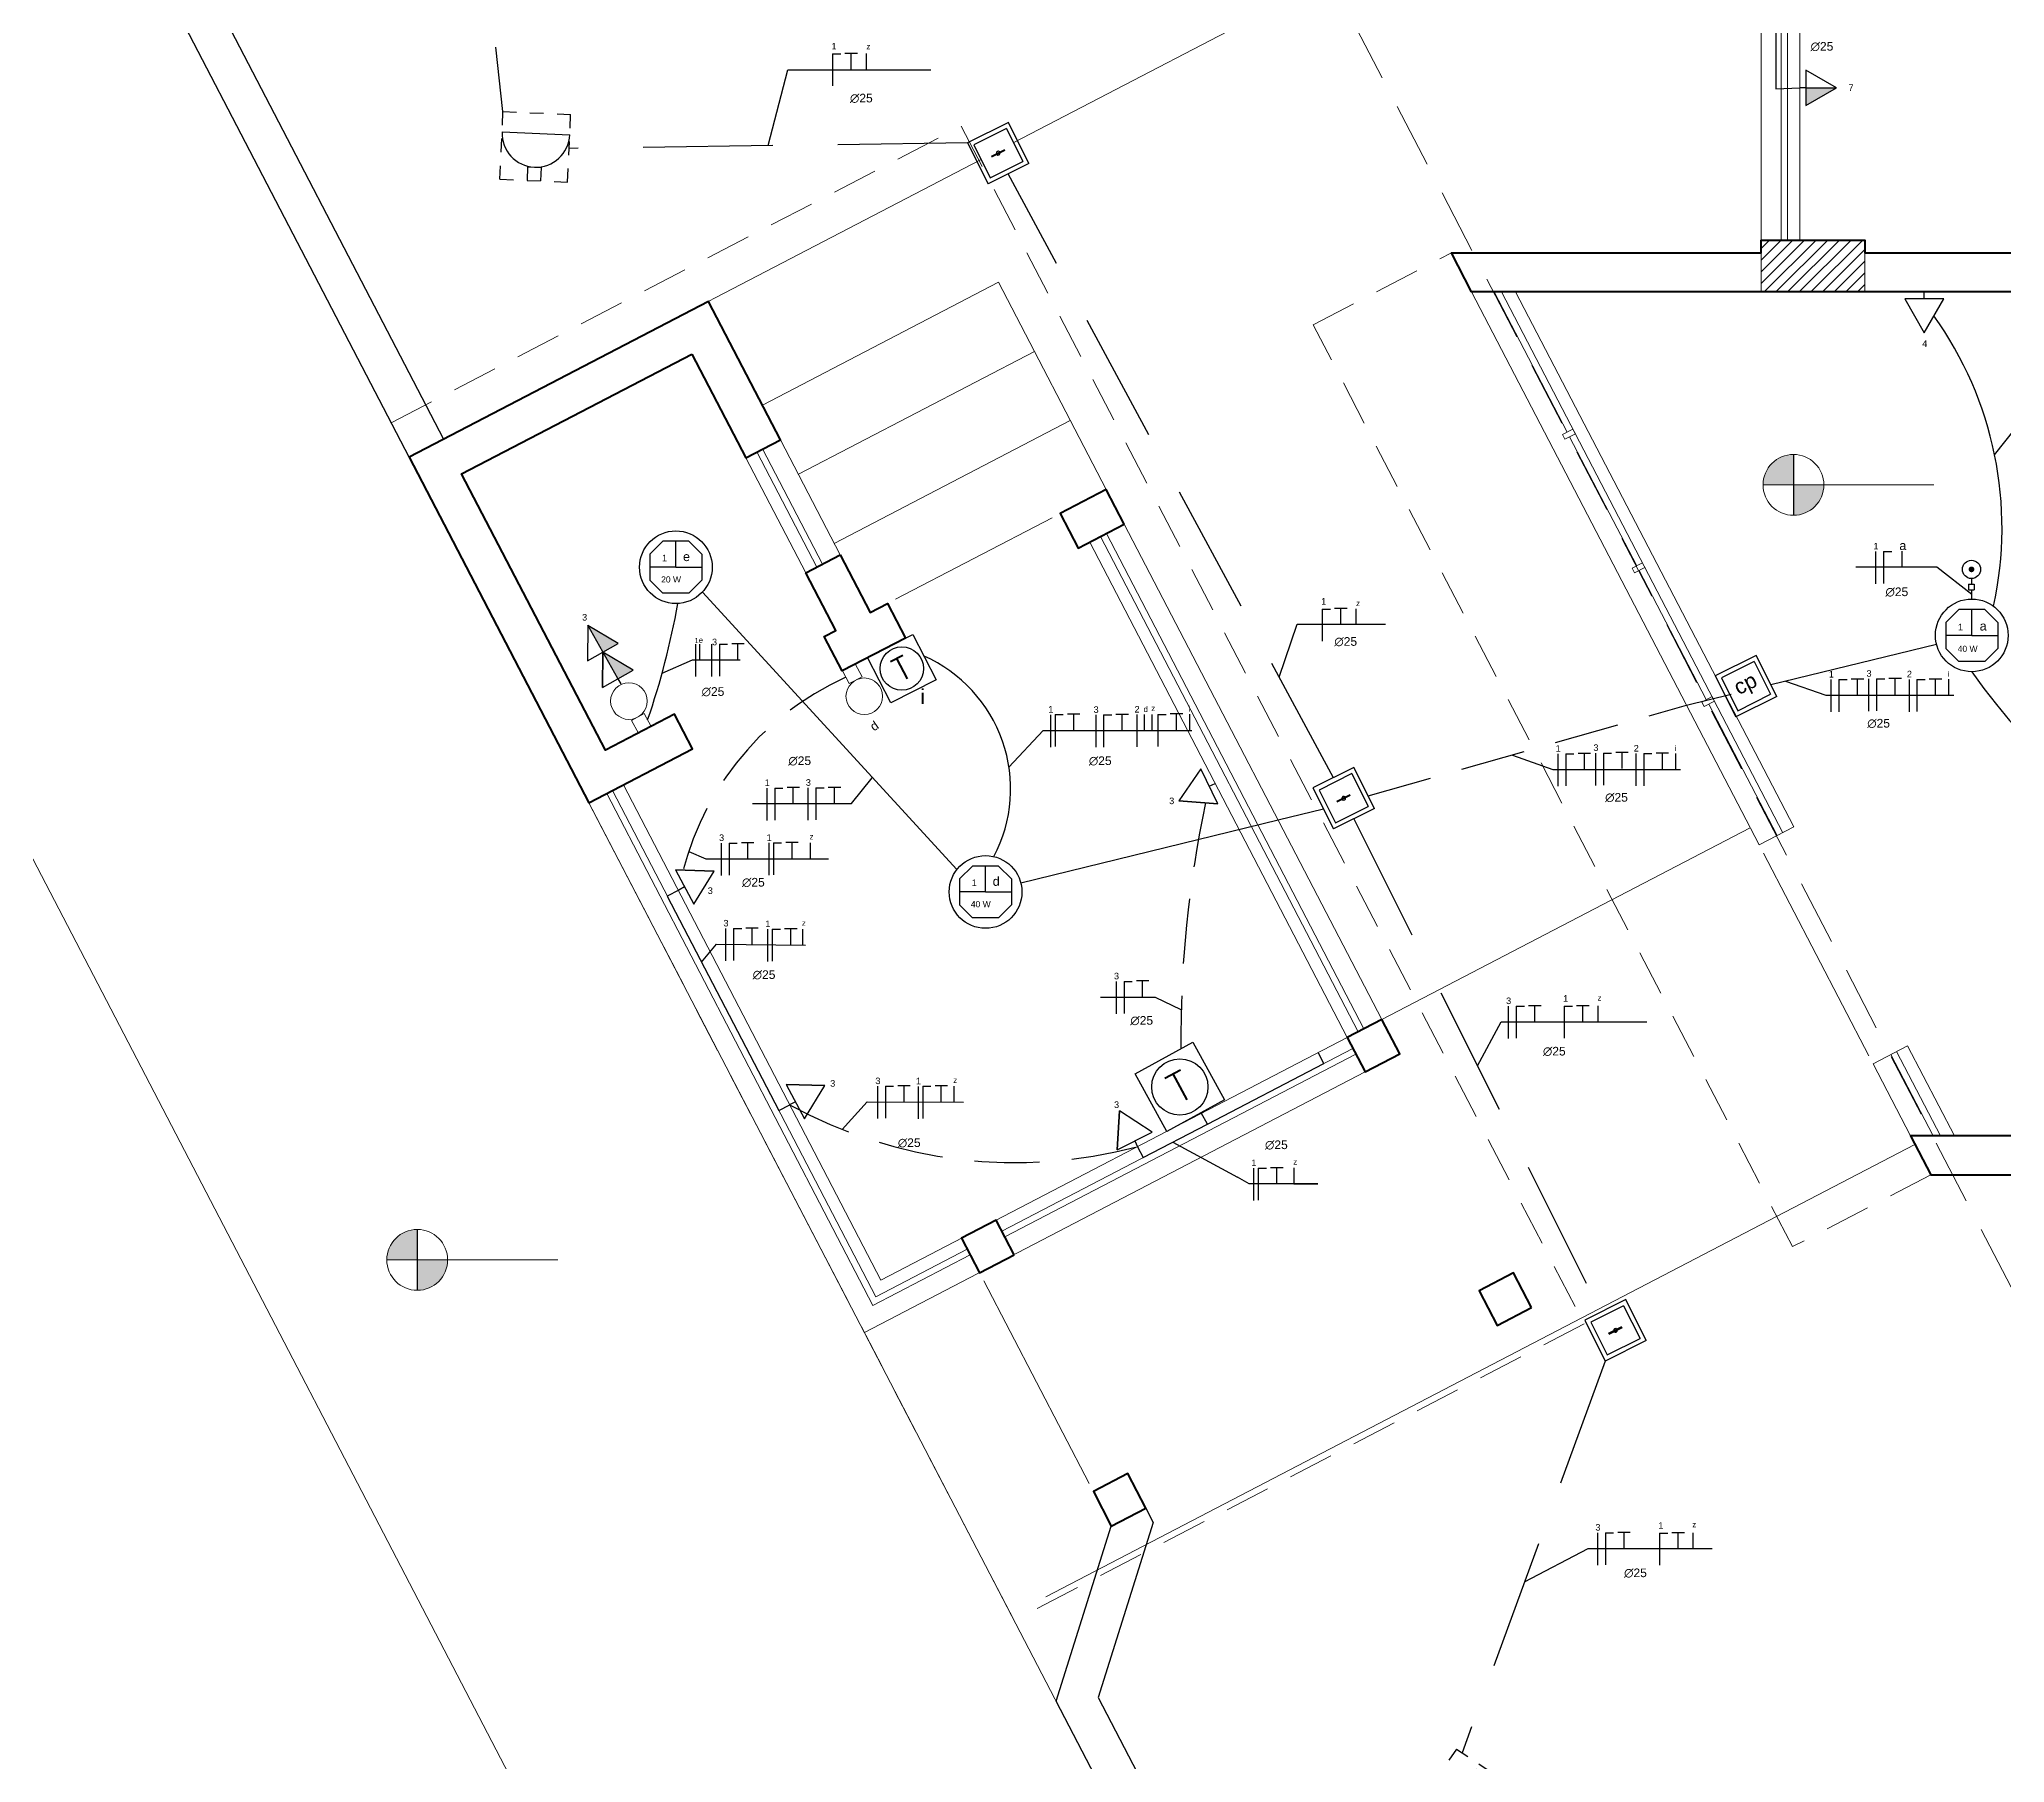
# Model space of a CAD drawing. Header units: millimetres. Extents: x 2991 to 3503, y 2795 to 2987.
# Drawn here: x 3115.16 to 3122.73, y 2816.18 to 2822.82 of the extents above; entities that cross this region are included whole.
import ezdxf
from ezdxf.enums import TextEntityAlignment as Align

# ---------------------------------------------------------------- set-up
doc = ezdxf.new("R2010")
doc.units = ezdxf.units.MM
doc.linetypes.add('DASH2', pattern=[0.75, 0.5, -0.25])
doc.linetypes.add('HIDDEN', pattern=[0.375, 0.25, -0.125])
for name, color, linetype in [('CISM_59_ELET_CAIXA DE PASSAGEM_INSTALAR', 10, 'Continuous'), ('CISM_78_CX_ENT_PRINC', 10, 'Continuous'), ('ESCO_37_TOMADAS', 3, 'Continuous'), ('fia', 1, 'Continuous'), ('ILUMINAÇÃO', 3, 'Continuous'), ('Pranchas', 3, 'Continuous'), ('PTF', 1, 'Continuous'), ('PTO', 1, 'Continuous'), ('TEP', 5, 'DASH2'), ('TET', 172, 'Continuous')]:
    doc.layers.add(name, color=color, linetype=linetype)
for name, color, linetype, lineweight in [('ESQ_INTER', 250, 'Continuous', 9), ('PILAR', 7, 'Continuous', 5), ('Plarga', 7, 'Continuous', 40)]:
    doc.layers.add(name, color=color, linetype=linetype, lineweight=lineweight)
doc.styles.add('romans', font='romans')
doc.styles.add('ST', font='ROMANS.SHX', dxfattribs={"height": 0.15})
doc.styles.get("Standard").update_dxf_attribs({"font": ''})
doc.styles.get('Standard').set_extended_font_data('Arial')

# ---------------------------------------------------------------- blocks, each defined once
blk = doc.blocks.new('iv')
at = {"color": 3}
for p, q in [((-0.2, 0.1), (-0.1, 0.2)), ((-0.1, 0.2), (0.1, 0.2)), ((0.1, 0.2), (0.2, 0.1)), ((-0.2, 0.1), (-0.2, -0.1)), ((0.2, 0.1), (0.2, -0.1)), ((-0.1, -0.2), (-0.2, -0.1)), ((0.2, -0.1), (0.1, -0.2)), ((-0.1, -0.2), (0.1, -0.2))]:
    blk.add_line(p, q, dxfattribs=at)
at = {"color": 1}
blk.add_circle((0, 0), 0.28, dxfattribs=at)
at = {"color": 1, "style": 'ST', "flags": 4}
blk.add_attdef('N%%D', text='', height=0.15, dxfattribs=at).set_placement((0.003, -0.074), align=Align.CENTER)
blk = doc.blocks.new('IP')
for p, q in [((-0.1, 0.25), (0, 0.25)), ((-0.1, 0.25), (-0.1, 0.15)), ((0.1, 0.25), (0.2, 0.25)), ((0.25, 0.25), (0.25, -0.25)), ((0.3, 0.25), (0.4, 0.25)), ((0.4, 0.25), (0.4, 0.15)), ((-0.1, 0.05), (-0.1, -0.05)), ((0, 0.05), (-0.1, 0.05)), ((0, 0.05), (0, -0.05)), ((0.4, 0.05), (0.4, -0.05)), ((0, -0.05), (-0.1, -0.05)), ((-0.1, -0.15), (-0.1, -0.25)), ((-0.1, -0.25), (0, -0.25)), ((0.1, -0.25), (0.2, -0.25)), ((0.3, -0.25), (0.4, -0.25)), ((0.4, -0.15), (0.4, -0.25))]:
    blk.add_line(p, q)
blk.add_arc((0.25, 0), 0.25, 90, 270)
blk = doc.blocks.new('BCAM')
for p, q in [((-0.05, 0), (-0.05, -0.1)), ((-0.05, 0), (0.05, 0)), ((0, 0.099), (0, 0)), ((0.05, 0), (0.05, -0.1)), ((-0.05, -0.1), (0.05, -0.1))]:
    blk.add_line(p, q)
at = {"const_width": 0.049}
blk.add_lwpolyline([(0, 0.234, 1), (0, 0.285, 1)], format="xyb", close=True, dxfattribs=at)
blk.add_circle((0, 0.259), 0.16)
blk = doc.blocks.new('INTERRUP SIMP 1 TC')
at = {"lineweight": 5}
for p, q in [((-5, 2.5), (-5, -2.5)), ((0, 2.5), (-5, 2.5)), ((0, 2.5), (0, -2.5)), ((0, -2.5), (-5, -2.5)), ((0, 0), (0, 0))]:
    blk.add_line(p, q, dxfattribs=at)
at = {"lineweight": 5, "ltscale": 0.5}
blk.add_circle((6.33, 0.04), 6.33, dxfattribs=at)
blk = doc.blocks.new('TPIS')
at = {"color": 4}
for p, q in [((-0.2, -0.2), (-0.2, 0.2)), ((-0.2, 0.2), (0.2, 0.2)), ((0.2, 0.2), (0.2, -0.2)), ((0.2, -0.2), (-0.2, -0.2))]:
    blk.add_line(p, q, dxfattribs=at)
at = {"color": 3}
blk.add_circle((0, 0), 0.171, dxfattribs=at)
at = {"color": 3, "style": 'romans'}
blk.add_attdef('1', text='', height=0.18, dxfattribs=at).set_placement((0, 0), align=Align.MIDDLE)

msp = doc.modelspace()

# ---------------------------------------------------------------- hatches: boundary and pattern name
h = msp.add_hatch(color=256)
h.dxf.hatch_style = 1
h.paths.add_polyline_path([(3121.9202, 2821.2228, 0.414214), (3121.8031, 2821.1056), (3121.9202, 2821.1056)])
h.paths.add_polyline_path([(3122.0374, 2821.1056), (3121.9202, 2821.1056), (3121.9202, 2820.9884, 0.414214)])
h = msp.add_hatch(color=256)
h.dxf.hatch_style = 1
h.paths.add_polyline_path([(3116.6184, 2818.238, 0.414214), (3116.5012, 2818.1209), (3116.6184, 2818.1209)])
h.paths.add_polyline_path([(3116.7356, 2818.1209), (3116.6184, 2818.1209), (3116.6184, 2818.0037, 0.414214)])
at = {"layer": 'PILAR'}
h = msp.add_hatch(dxfattribs=at)
h.set_pattern_fill('ANSI31,_O', color=256, scale=0.01)
h.set_pattern_definition([(45, (1258.232245, 1869.634407), (-0.0224506403, 0.0224506403), [])])
h.paths.add_polyline_path([(3122.1952, 2822.0486), (3122.1952, 2821.8486), (3121.7952, 2821.8486), (3121.7952, 2822.0486)])

# ---------------------------------------------------------------- linework, layer by layer
at = {"color": 3}
for p, q in [((3121.9679, 2822.7023), (3121.9679, 2822.5662)), ((3122.0859, 2822.6343), (3121.9679, 2822.7023)), ((3121.9679, 2822.6343), (3121.9452, 2822.6343)), ((3121.9679, 2822.6343), (3122.0859, 2822.6343)), ((3121.9679, 2822.5662), (3122.0859, 2822.6343)), ((3122.4989, 2821.8214), (3122.3489, 2821.8219)), ((3122.3489, 2821.8219), (3122.4234, 2821.6916)), ((3122.4239, 2821.8216), (3122.424, 2821.8466)), ((3122.4234, 2821.6916), (3122.4989, 2821.8214)), ((3117.2755, 2820.5653), (3117.2737, 2820.4296)), ((3117.3329, 2820.4627), (3117.2755, 2820.5653)), ((3117.3321, 2820.3253), (3117.3338, 2820.4611)), ((3117.3338, 2820.4611), (3117.3321, 2820.3253)), ((3117.3909, 2820.3599), (3117.3335, 2820.4625)), ((3117.3913, 2820.3585), (3117.4023, 2820.3387)), ((3117.3914, 2820.3585), (3117.4023, 2820.3387)), ((3119.6376, 2820.0124), (3119.5524, 2819.8888)), ((3119.702, 2819.8769), (3119.6376, 2820.0124)), ((3119.6698, 2819.9447), (3119.6924, 2819.9554)), ((3119.702, 2819.8769), (3119.5524, 2819.8888)), ((3119.5524, 2819.8888), (3119.702, 2819.8769)), ((3119.5524, 2819.8888), (3119.702, 2819.8769)), ((3117.6129, 2819.6232), (3117.7629, 2819.618)), ((3117.7629, 2819.618), (3117.6129, 2819.6232)), ((3117.6129, 2819.6232), (3117.6834, 2819.4908)), ((3117.7629, 2819.618), (3117.6129, 2819.6232)), ((3117.6482, 2819.557), (3117.6261, 2819.5453)), ((3117.6834, 2819.4908), (3117.7629, 2819.618)), ((3118.0392, 2818.7961), (3118.1892, 2818.7921)), ((3118.1892, 2818.7921), (3118.0392, 2818.7961)), ((3118.0392, 2818.7961), (3118.1107, 2818.6642)), ((3118.1892, 2818.7921), (3118.0392, 2818.7961)), ((3118.075, 2818.7301), (3118.053, 2818.7182)), ((3118.1107, 2818.6642), (3118.1892, 2818.7921)), ((3119.3154, 2818.5449), (3119.3238, 2818.6948)), ((3119.3238, 2818.6948), (3119.3154, 2818.5449)), ((3119.3238, 2818.6948), (3119.3154, 2818.5449)), ((3119.4493, 2818.6125), (3119.3238, 2818.6948)), ((3119.3154, 2818.5449), (3119.4493, 2818.6125)), ((3119.3824, 2818.5787), (3119.3936, 2818.5564))]:
    msp.add_line(p, q, dxfattribs=at)
for p, q in [((3117.6147, 2820.7883), (3117.6147, 2820.8883)), ((3117.6147, 2820.7883), (3117.5147, 2820.7883)), ((3117.6147, 2820.7883), (3117.7147, 2820.7883)), ((3122.607, 2820.5259), (3122.607, 2820.6259)), ((3122.607, 2820.5259), (3122.507, 2820.5259)), ((3122.607, 2820.5259), (3122.707, 2820.5259)), ((3118.8078, 2819.5377), (3118.8078, 2819.6377)), ((3118.8078, 2819.5377), (3118.7078, 2819.5377)), ((3118.8078, 2819.5377), (3118.9078, 2819.5377))]:
    msp.add_line(p, q)
at = {"lineweight": 5}
for points in [[(3108.9995, 2835.7966), (3123.3702, 2808.1736), (3139.5202, 2808.1736)], [(3121.7952, 2822.0486), (3121.7952, 2823.1486)], [(3121.9452, 2822.0486), (3121.9452, 2823.1486)], [(3120.1357, 2823.058), (3118.914, 2822.4224)], [(3118.7889, 2822.3573), (3116.7202, 2821.2811)], [(3117.9481, 2821.4126), (3118.8574, 2821.8857), (3119.2728, 2821.0873)], [(3120.8494, 2821.8486), (3121.9214, 2819.788), (3121.7883, 2819.7188), (3120.6803, 2821.8486)], [(3118.0866, 2821.1465), (3118.9959, 2821.6196)], [(3118.225, 2820.8804), (3119.1343, 2821.3534)], [(3118.2481, 2820.836), (3118.0173, 2821.2796)], [(3118.115, 2820.7668), (3117.8843, 2821.2103)], [(3118.4611, 2820.665), (3119.0643, 2820.9788)], [(3120.3343, 2819.0469), (3119.342, 2820.9542)], [(3120.2012, 2818.9777), (3119.209, 2820.885)], [(3118.4048, 2818.0431), (3117.4125, 2819.9504)], [(3118.2717, 2817.9738), (3117.2794, 2819.8812)], [(3120.3343, 2819.0469), (3121.7537, 2819.7853)], [(3122.2106, 2818.9071), (3121.8045, 2819.6877)], [(3118.4048, 2818.0431), (3120.2012, 2818.9777)], [(3122.3711, 2818.5986), (3122.2268, 2818.876), (3122.3598, 2818.9452), (3122.5402, 2818.5986)], [(3118.3409, 2817.8408), (3120.2705, 2818.8446)], [(3122.3883, 2818.5655), (3119.0394, 2816.8233)], [(3118.8007, 2818.0405), (3119.2068, 2817.2598)]]:
    msp.add_lwpolyline(points, dxfattribs=at)
msp.add_lwpolyline([(3107.2253, 2834.8736), (3121.596, 2807.2505, 0.279744), (3123.3702, 2806.1736), (3139.5202, 2806.1736)], format="xyb", dxfattribs=at)
at = {"linetype": 'HIDDEN', "lineweight": 9}
msp.add_lwpolyline([(3114.5089, 2833.8736), (3128.3994, 2807.1736)], dxfattribs=at)
for points in [[(3116.6218, 2821.1453), (3110.5202, 2832.8736), (3137.5202, 2832.8736), (3137.5202, 2808.1736), (3123.3702, 2808.1736), (3122.5223, 2809.8034), (3122.6554, 2809.8726), (3123.4613, 2808.3236), (3137.3702, 2808.3236), (3137.3702, 2808.3236)], [(3126.6452, 2832.7236), (3126.6452, 2832.7236), (3110.7674, 2832.7236), (3116.7202, 2821.2811)], [(3121.9202, 2821.2228), (3121.9202, 2820.9884)], [(3118.43, 2820.6488), (3118.4992, 2820.5158)], [(3116.6184, 2818.238), (3116.6184, 2818.0037)], [(3119.424, 2817.1674), (3119.4539, 2817.1098), (3119.2411, 2816.4355), (3121.4093, 2812.2679), (3121.2762, 2812.1987), (3119.0794, 2816.4214), (3119.2922, 2817.0957)]]:
    msp.add_lwpolyline(points)
at = {"linetype": 'HIDDEN', "lineweight": 5, "ltscale": 0.7}
for points in [[(3116.5179, 2821.3449), (3118.7136, 2822.4872), (3121.1135, 2817.8741), (3118.9179, 2816.7319), (3116.5179, 2821.3449)], [(3120.07, 2821.7217), (3120.6023, 2821.9986)], [(3121.9168, 2818.1717), (3120.07, 2821.7217)], [(3122.4491, 2818.4486), (3121.9168, 2818.1717)]]:
    msp.add_lwpolyline(points, dxfattribs=at)
at = {"lineweight": 9}
for points in [[(3121.8031, 2821.1056), (3122.4614, 2821.1056)], [(3116.5012, 2818.1209), (3117.1596, 2818.1209)]]:
    msp.add_lwpolyline(points, dxfattribs=at)
at = {"color": 3}
for points in [[(3117.3925, 2820.4945), (3117.2759, 2820.5639), (3117.2741, 2820.4282)], [(3117.4505, 2820.3916), (3117.3338, 2820.4611), (3117.3321, 2820.3253)]]:
    msp.add_lwpolyline(points, close=True, dxfattribs=at)
at = {"lineweight": 9}
for centre in [(3121.9202, 2821.1056), (3116.6184, 2818.1209)]:
    msp.add_circle(centre, 0.1172, dxfattribs=at)
at = {"color": 3}
for points in [[(3121.9679, 2822.6343), (3121.9679, 2822.5662), (3122.0859, 2822.6343)], [(3117.3333, 2820.4613), (3117.3925, 2820.4945), (3117.2759, 2820.5639)], [(3117.3913, 2820.3585), (3117.4505, 2820.3916), (3117.3338, 2820.4611)]]:
    msp.add_solid(points, dxfattribs=at)
at = {"layer": 'CISM_59_ELET_CAIXA DE PASSAGEM_INSTALAR', "color": 10, "linetype": 'ByBlock', "ltscale": 10}
for p, q in [((3118.7385, 2822.4224), (3118.8173, 2822.2647)), ((3121.619, 2820.3699), (3121.6978, 2820.2122)), ((3120.0692, 2819.9382), (3120.1481, 2819.7805)), ((3121.1162, 2817.8888), (3121.1951, 2817.731))]:
    msp.add_line(p, q, dxfattribs=at)
at = {"layer": 'CISM_78_CX_ENT_PRINC', "linetype": 'ByBlock', "ltscale": 0.05}
for p, q in [((3118.8962, 2822.5013), (3118.7385, 2822.4224)), ((3118.8883, 2822.4776), (3118.7621, 2822.4145)), ((3118.8883, 2822.4776), (3118.9514, 2822.3515)), ((3118.9751, 2822.3436), (3118.8962, 2822.5013)), ((3118.7621, 2822.4145), (3118.8252, 2822.2884)), ((3118.8252, 2822.2884), (3118.9514, 2822.3515)), ((3118.8301, 2822.372), (3118.8816, 2822.3977)), ((3118.8318, 2822.3686), (3118.8833, 2822.3943)), ((3118.9751, 2822.3436), (3118.8173, 2822.2647)), ((3121.7767, 2820.4488), (3121.619, 2820.3699)), ((3121.7688, 2820.4251), (3121.6426, 2820.362)), ((3121.7688, 2820.4251), (3121.8319, 2820.299)), ((3121.8556, 2820.2911), (3121.7767, 2820.4488)), ((3121.6426, 2820.362), (3121.7057, 2820.2359)), ((3121.8556, 2820.2911), (3121.6978, 2820.2122)), ((3121.7057, 2820.2359), (3121.8319, 2820.299)), ((3120.227, 2820.0171), (3120.0692, 2819.9382)), ((3120.3058, 2819.8594), (3120.227, 2820.0171)), ((3120.2191, 2819.9934), (3120.0929, 2819.9303)), ((3120.0929, 2819.9303), (3120.156, 2819.8042)), ((3120.2191, 2819.9934), (3120.2822, 2819.8673)), ((3120.3058, 2819.8594), (3120.1481, 2819.7805)), ((3120.156, 2819.8042), (3120.2822, 2819.8673)), ((3120.1609, 2819.8878), (3120.2123, 2819.9135)), ((3120.1626, 2819.8844), (3120.214, 2819.9101)), ((3121.2739, 2817.9677), (3121.1162, 2817.8888)), ((3121.3528, 2817.8099), (3121.2739, 2817.9677)), ((3121.266, 2817.944), (3121.1399, 2817.8809)), ((3121.266, 2817.944), (3121.3291, 2817.8178)), ((3121.1399, 2817.8809), (3121.2029, 2817.7547)), ((3121.3528, 2817.8099), (3121.1951, 2817.731)), ((3121.2029, 2817.7547), (3121.3291, 2817.8178)), ((3121.2078, 2817.8383), (3121.2593, 2817.8641)), ((3121.2096, 2817.8349), (3121.261, 2817.8606))]:
    msp.add_line(p, q, dxfattribs=at)
for centre, start, end in [((3118.8568, 2822.383), 43.06782, 190.06229), ((3118.8568, 2822.383), 220.54213, 12.58798), ((3120.1875, 2819.8988), 43.06782, 190.06229), ((3120.1875, 2819.8988), 220.54213, 12.58798), ((3121.2345, 2817.8493), 43.06782, 190.06229), ((3121.2345, 2817.8493), 220.54213, 12.58798)]:
    msp.add_arc(centre, 0.0073, start, end, dxfattribs=at)
at = {"layer": 'ESCO_37_TOMADAS'}
for p, q in [((3118.2187, 2822.7655), (3118.2187, 2822.6421)), ((3118.2187, 2822.7655), (3118.2503, 2822.7655)), ((3118.2891, 2822.767), (3118.2891, 2822.7053)), ((3118.3476, 2822.7667), (3118.3476, 2822.705)), ((3122.2367, 2820.8488), (3122.2367, 2820.7242)), ((3122.2671, 2820.8488), (3122.2671, 2820.7254)), ((3122.2671, 2820.8488), (3122.2987, 2820.8488)), ((3122.3381, 2820.8497), (3122.3381, 2820.788)), ((3120.1051, 2820.6275), (3120.1051, 2820.5041)), ((3120.1051, 2820.6275), (3120.1367, 2820.6275)), ((3120.1755, 2820.629), (3120.1755, 2820.5673)), ((3120.234, 2820.6287), (3120.234, 2820.567)), ((3117.7519, 2820.4921), (3117.7519, 2820.3676)), ((3117.7823, 2820.4921), (3117.7823, 2820.3687)), ((3117.7823, 2820.4921), (3117.8138, 2820.4921)), ((3117.8527, 2820.4937), (3117.8527, 2820.432)), ((3122.0647, 2820.3555), (3122.0647, 2820.2309)), ((3122.0951, 2820.3555), (3122.0951, 2820.2321)), ((3122.0951, 2820.3555), (3122.1267, 2820.3555)), ((3122.1655, 2820.357), (3122.1655, 2820.2953)), ((3122.2099, 2820.3586), (3122.2099, 2820.234)), ((3122.2403, 2820.3586), (3122.2403, 2820.2352)), ((3122.2403, 2820.3586), (3122.2719, 2820.3586)), ((3122.3107, 2820.3601), (3122.3107, 2820.2984)), ((3122.3653, 2820.3563), (3122.3653, 2820.2318)), ((3122.3957, 2820.3563), (3122.3957, 2820.2329)), ((3122.3957, 2820.3563), (3122.4273, 2820.3563)), ((3122.4661, 2820.3578), (3122.4661, 2820.2961)), ((3122.5175, 2820.3574), (3122.5175, 2820.2957)), ((3119.0576, 2820.2205), (3119.0576, 2820.096)), ((3119.0757, 2820.2208), (3119.0757, 2820.0974)), ((3119.0757, 2820.2208), (3119.1072, 2820.2208)), ((3119.1461, 2820.2223), (3119.1461, 2820.1607)), ((3119.2322, 2820.2194), (3119.2322, 2820.0949)), ((3119.2626, 2820.2194), (3119.2626, 2820.096)), ((3119.2626, 2820.2194), (3119.2942, 2820.2194)), ((3119.333, 2820.2209), (3119.333, 2820.1592)), ((3119.39, 2820.2208), (3119.39, 2820.0962)), ((3119.4186, 2820.2218), (3119.4186, 2820.1601)), ((3119.4488, 2820.2218), (3119.4488, 2820.1601)), ((3119.4717, 2820.2218), (3119.4717, 2820.0984)), ((3119.4717, 2820.2218), (3119.5033, 2820.2218)), ((3119.5421, 2820.2233), (3119.5421, 2820.1601)), ((3119.5935, 2820.2229), (3119.5935, 2820.1601)), ((3121.0126, 2820.0697), (3121.0126, 2819.9452)), ((3121.043, 2820.0697), (3121.043, 2819.9463)), ((3121.043, 2820.0697), (3121.0746, 2820.0697)), ((3121.1134, 2820.0712), (3121.1134, 2820.0095)), ((3121.1578, 2820.0728), (3121.1578, 2819.9483)), ((3121.1882, 2820.0728), (3121.1882, 2819.9494)), ((3121.1882, 2820.0728), (3121.2198, 2820.0728)), ((3121.2586, 2820.0743), (3121.2586, 2820.0126)), ((3121.3131, 2820.0706), (3121.3131, 2819.946)), ((3121.3435, 2820.0706), (3121.3435, 2819.9471)), ((3121.3435, 2820.0706), (3121.3751, 2820.0706)), ((3121.414, 2820.0721), (3121.414, 2820.0104)), ((3121.4653, 2820.0716), (3121.4653, 2820.0099)), ((3117.9651, 2819.938), (3117.9651, 2819.8134)), ((3117.9955, 2819.938), (3117.9955, 2819.8145)), ((3117.9955, 2819.938), (3118.027, 2819.938)), ((3118.0659, 2819.9395), (3118.0659, 2819.8778)), ((3118.1237, 2819.9387), (3118.1237, 2819.8141)), ((3118.1541, 2819.9387), (3118.1541, 2819.8152)), ((3118.1541, 2819.9387), (3118.1857, 2819.9387)), ((3118.2245, 2819.9402), (3118.2245, 2819.8785)), ((3117.7894, 2819.7258), (3117.7894, 2819.6013)), ((3117.8198, 2819.7258), (3117.8198, 2819.6024)), ((3117.8198, 2819.7258), (3117.8514, 2819.7258)), ((3117.8902, 2819.7274), (3117.8902, 2819.6657)), ((3117.9725, 2819.7264), (3117.9725, 2819.6018)), ((3117.9905, 2819.7267), (3117.9905, 2819.6032)), ((3117.9905, 2819.7267), (3118.0221, 2819.7267)), ((3118.0609, 2819.7282), (3118.0609, 2819.6665)), ((3118.1325, 2819.7276), (3118.1325, 2819.6659)), ((3117.8063, 2819.3968), (3117.8063, 2819.2722)), ((3117.8367, 2819.3968), (3117.8367, 2819.2734)), ((3117.8367, 2819.3968), (3117.8683, 2819.3968)), ((3117.9071, 2819.3983), (3117.9071, 2819.3366)), ((3117.9676, 2819.3944), (3117.9676, 2819.2698)), ((3117.9857, 2819.3947), (3117.9857, 2819.2712)), ((3117.9857, 2819.3947), (3118.0173, 2819.3947)), ((3118.0561, 2819.3962), (3118.0561, 2819.3345)), ((3118.1025, 2819.3948), (3118.1025, 2819.3331)), ((3119.3108, 2819.1934), (3119.3108, 2819.0689)), ((3119.3412, 2819.1934), (3119.3412, 2819.07)), ((3119.3412, 2819.1934), (3119.3728, 2819.1934)), ((3119.4116, 2819.1949), (3119.4116, 2819.1332)), ((3120.8215, 2819.0979), (3120.8215, 2818.9733)), ((3120.8519, 2819.0979), (3120.8519, 2818.9744)), ((3120.8519, 2819.0979), (3120.8835, 2819.0979)), ((3120.9224, 2819.0994), (3120.9224, 2819.0377)), ((3121.0373, 2819.0983), (3121.0373, 2818.9749)), ((3121.0373, 2819.0983), (3121.0688, 2819.0983)), ((3121.1077, 2819.0998), (3121.1077, 2819.0381)), ((3121.1661, 2819.0995), (3121.1661, 2819.0378)), ((3118.3916, 2818.7897), (3118.3916, 2818.6651)), ((3118.422, 2818.7897), (3118.422, 2818.6662)), ((3118.422, 2818.7897), (3118.4536, 2818.7897)), ((3118.4924, 2818.7912), (3118.4924, 2818.7295)), ((3118.5477, 2818.7891), (3118.5477, 2818.6645)), ((3118.5657, 2818.7894), (3118.5657, 2818.6659)), ((3118.5657, 2818.7894), (3118.5973, 2818.7894)), ((3118.6361, 2818.7909), (3118.6361, 2818.7292)), ((3118.6858, 2818.7901), (3118.6858, 2818.7284)), ((3119.8399, 2818.4738), (3119.8399, 2818.3493)), ((3119.8579, 2818.4741), (3119.8579, 2818.3507)), ((3119.8579, 2818.4741), (3119.8895, 2818.4741)), ((3119.9283, 2818.4756), (3119.9283, 2818.4139)), ((3119.9959, 2818.4756), (3119.9959, 2818.4139)), ((3121.1654, 2817.07), (3121.1654, 2816.9455)), ((3121.1958, 2817.07), (3121.1958, 2816.9466)), ((3121.1958, 2817.07), (3121.2274, 2817.07)), ((3121.2663, 2817.0715), (3121.2663, 2817.0098)), ((3121.4041, 2817.0683), (3121.4041, 2816.9448)), ((3121.4041, 2817.0683), (3121.4357, 2817.0683)), ((3121.4746, 2817.0698), (3121.4746, 2817.0081)), ((3121.533, 2817.0694), (3121.533, 2817.0077))]:
    msp.add_line(p, q, dxfattribs=at)
for points in [[(3118.3145, 2822.767), (3118.2891, 2822.767), (3118.2662, 2822.767)], [(3120.2009, 2820.629), (3120.1755, 2820.629), (3120.1526, 2820.629)], [(3117.878, 2820.4937), (3117.8527, 2820.4937), (3117.8298, 2820.4937)], [(3122.1909, 2820.357), (3122.1655, 2820.357), (3122.1426, 2820.357)], [(3122.3361, 2820.3601), (3122.3107, 2820.3601), (3122.2878, 2820.3601)], [(3122.4914, 2820.3578), (3122.4661, 2820.3578), (3122.4432, 2820.3578)], [(3119.1714, 2820.2223), (3119.1461, 2820.2223), (3119.1232, 2820.2223)], [(3119.3584, 2820.2209), (3119.333, 2820.2209), (3119.3101, 2820.2209)], [(3119.5675, 2820.2233), (3119.5421, 2820.2233), (3119.5192, 2820.2233)], [(3121.1387, 2820.0712), (3121.1134, 2820.0712), (3121.0905, 2820.0712)], [(3121.2839, 2820.0743), (3121.2586, 2820.0743), (3121.2357, 2820.0743)], [(3121.4393, 2820.0721), (3121.414, 2820.0721), (3121.391, 2820.0721)], [(3118.0912, 2819.9395), (3118.0659, 2819.9395), (3118.043, 2819.9395)], [(3118.2499, 2819.9402), (3118.2245, 2819.9402), (3118.2016, 2819.9402)], [(3117.9155, 2819.7274), (3117.8902, 2819.7274), (3117.8673, 2819.7274)], [(3118.0863, 2819.7282), (3118.0609, 2819.7282), (3118.038, 2819.7282)], [(3117.9324, 2819.3983), (3117.9071, 2819.3983), (3117.8842, 2819.3983)], [(3118.0815, 2819.3962), (3118.0561, 2819.3962), (3118.0332, 2819.3962)], [(3119.4369, 2819.1949), (3119.4116, 2819.1949), (3119.3887, 2819.1949)], [(3120.9477, 2819.0994), (3120.9224, 2819.0994), (3120.8994, 2819.0994)], [(3121.133, 2819.0998), (3121.1077, 2819.0998), (3121.0847, 2819.0998)], [(3118.5178, 2818.7912), (3118.4924, 2818.7912), (3118.4695, 2818.7912)], [(3118.6615, 2818.7909), (3118.6361, 2818.7909), (3118.6132, 2818.7909)], [(3119.9537, 2818.4756), (3119.9283, 2818.4756), (3119.9054, 2818.4756)], [(3121.2916, 2817.0715), (3121.2663, 2817.0715), (3121.2433, 2817.0715)], [(3121.4999, 2817.0698), (3121.4746, 2817.0698), (3121.4516, 2817.0698)]]:
    msp.add_lwpolyline(points, dxfattribs=at)
at = {"layer": 'ESQ_INTER'}
for points in [[(3121.8727, 2822.0486), (3121.8727, 2823.1486)], [(3121.8977, 2822.0486), (3121.8977, 2823.1486)], [(3121.0485, 2821.3089), (3120.7677, 2821.8486)], [(3121.8792, 2819.7661), (3120.7958, 2821.8486)], [(3118.1572, 2820.7887), (3117.9264, 2821.2323)], [(3118.1794, 2820.8002), (3117.9486, 2821.2438)], [(3121.3165, 2820.7937), (3121.0577, 2821.2911)], [(3120.2655, 2819.0111), (3119.2733, 2820.9184)], [(3120.2434, 2818.9996), (3119.2511, 2820.9069)], [(3121.5845, 2820.2786), (3121.3257, 2820.776)], [(3121.8571, 2819.7546), (3121.5937, 2820.2608)], [(3118.3739, 2817.9453), (3117.3482, 2819.9169)], [(3118.3846, 2817.979), (3117.3704, 2819.9285)], [(3118.8703, 2818.2317), (3120.2231, 2818.9355)], [(3118.8818, 2818.2095), (3120.2347, 2818.9133)], [(3122.4584, 2818.5986), (3122.2955, 2818.9118)], [(3122.4866, 2818.5986), (3122.3177, 2818.9233)], [(3118.3739, 2817.9453), (3118.7487, 2818.1403)], [(3118.3846, 2817.979), (3118.7372, 2818.1625)]]:
    msp.add_lwpolyline(points, dxfattribs=at)
for points in [[(3121.0399, 2821.2819), (3121.0799, 2821.3026), (3121.0706, 2821.3204), (3121.0307, 2821.2996)], [(3121.3079, 2820.7667), (3121.3479, 2820.7875), (3121.3386, 2820.8052), (3121.2987, 2820.7845)], [(3121.5759, 2820.2516), (3121.6159, 2820.2724), (3121.6066, 2820.2901), (3121.5667, 2820.2693)]]:
    msp.add_lwpolyline(points, close=True, dxfattribs=at)
at = {"layer": 'PILAR'}
msp.add_lwpolyline([(3122.1952, 2822.0486), (3121.7952, 2822.0486), (3121.7952, 2821.8486), (3122.1952, 2821.8486)], close=True, dxfattribs=at)
at = {"layer": 'Plarga'}
msp.add_lwpolyline([(3123.6952, 2821.8486), (3120.6803, 2821.8486), (3120.6023, 2821.9986), (3121.7952, 2821.9986), (3121.7952, 2822.0486), (3122.1952, 2822.0486), (3122.1952, 2821.9986), (3125.2452, 2821.9986)], dxfattribs=at)
for points in [[(3117.6766, 2821.6095), (3117.8843, 2821.2103), (3118.0173, 2821.2796), (3117.7404, 2821.8118), (3116.5872, 2821.2119), (3117.2794, 2819.8812), (3117.6787, 2820.0889), (3117.6094, 2820.2219), (3117.3433, 2820.0835), (3116.7895, 2821.148)], [(3119.342, 2820.9542), (3119.2728, 2821.0873), (3119.0954, 2820.995), (3119.1646, 2820.8619), (3119.342, 2820.9542)], [(3118.2481, 2820.836), (3118.3635, 2820.6142), (3118.43, 2820.6488), (3118.4992, 2820.5158), (3118.2553, 2820.3888), (3118.2553, 2820.3888), (3118.2553, 2820.3888), (3118.1861, 2820.5219), (3118.2304, 2820.545), (3118.115, 2820.7668)], [(3120.3343, 2819.0469), (3120.2012, 2818.9777), (3120.2705, 2818.8446), (3120.4035, 2818.9138)], [(3118.9176, 2818.1408), (3118.8484, 2818.2738), (3118.7153, 2818.2046), (3118.7845, 2818.0715)], [(3120.9112, 2817.938), (3120.842, 2818.071), (3120.7089, 2818.0018), (3120.7781, 2817.8687)], [(3119.4253, 2817.1649), (3119.356, 2817.298), (3119.223, 2817.2288), (3119.2922, 2817.0957)]]:
    msp.add_lwpolyline(points, close=True, dxfattribs=at)
msp.add_lwpolyline([(3124.389, 2815.0448), (3123.2952, 2817.1472), (3123.2952, 2818.3986), (3123.5452, 2818.3986), (3123.5452, 2818.4486), (3123.5452, 2818.4486), (3123.5452, 2818.4486), (3125.6452, 2818.4486), (3125.6452, 2818.5986), (3122.3711, 2818.5986), (3122.4491, 2818.4486), (3123.1452, 2818.4486), (3123.1452, 2817.1105), (3124.256, 2814.9755, 0.603745)], format="xyb", dxfattribs=at)
at = {"layer": 'Pranchas'}
for p, q in [((3117.9698, 2822.4126), (3118.0464, 2822.704)), ((3118.0464, 2822.704), (3118.5967, 2822.704)), ((3122.6949, 2821.2216), (3122.8144, 2821.3711)), ((3122.4721, 2820.788), (3122.1604, 2820.788)), ((3122.607, 2820.6836), (3122.4721, 2820.788)), ((3119.9392, 2820.3648), (3120.0086, 2820.5688)), ((3120.0086, 2820.5688), (3120.348, 2820.5688)), ((3117.6906, 2820.4921), (3117.6908, 2820.3676)), ((3117.7077, 2820.432), (3117.7077, 2820.4918)), ((3117.5618, 2820.3807), (3117.6791, 2820.432)), ((3117.6791, 2820.432), (3117.8623, 2820.432)), ((3118.4335, 2820.3379), (3118.4335, 2820.3379)), ((3121.8898, 2820.35), (3122.0448, 2820.2957)), ((3118.4696, 2820.2772), (3118.4696, 2820.2772)), ((3122.0448, 2820.2957), (3122.5375, 2820.2957)), ((3118.8978, 2820.0183), (3119.0298, 2820.1601)), ((3119.0298, 2820.1601), (3119.6025, 2820.1601)), ((3120.8376, 2820.0642), (3120.9926, 2820.0099)), ((3120.9926, 2820.0099), (3121.4853, 2820.0099)), ((3118.2915, 2819.8787), (3118.3707, 2819.9768)), ((3117.9095, 2819.878), (3118.2913, 2819.8787)), ((3117.6651, 2819.6931), (3117.7303, 2819.6659)), ((3117.7303, 2819.6659), (3118.2032, 2819.6659)), ((3117.714, 2819.2679), (3117.7716, 2819.3372)), ((3117.7716, 2819.3372), (3118.1136, 2819.333)), ((3119.463, 2819.1317), (3119.2504, 2819.1317)), ((3119.5616, 2819.084), (3119.463, 2819.1317)), ((3120.7025, 2818.8685), (3120.7939, 2819.0378)), ((3120.7939, 2819.0378), (3121.3549, 2819.0378)), ((3118.2554, 2818.623), (3118.3518, 2818.729)), ((3118.3518, 2818.729), (3118.7233, 2818.7283)), ((3119.5292, 2818.5745), (3119.7786, 2818.4393)), ((3119.8229, 2818.4139), (3119.7786, 2818.4393)), ((3120.0879, 2818.4139), (3119.8229, 2818.4139)), ((3119.9959, 2818.4139), (3120.0879, 2818.4139)), ((3120.884, 2816.8805), (3121.1291, 2817.0087)), ((3121.1291, 2817.0087), (3121.6065, 2817.0087))]:
    msp.add_line(p, q, dxfattribs=at)
at = {"layer": 'TEP'}
for p, q in [((3118.7385, 2822.4224), (3117.2035, 2822.4016)), ((3120.1479, 2819.9776), (3118.8947, 2822.3034)), ((3120.227, 2819.8199), (3121.1771, 2817.9192)), ((3121.1951, 2817.731), (3120.6433, 2816.2227))]:
    msp.add_line(p, q, dxfattribs=at)
at = {"layer": 'TEP', "linetype": 'HIDDEN'}
msp.add_arc((3118.731, 2819.3403), 1.1237, 114.23589, 169.49079, dxfattribs=at)
at = {"layer": 'TET', "linetype": 'HIDDEN'}
for p, q in [((3116.9485, 2822.5433), (3116.7044, 2824.8076)), ((3120.2816, 2819.9078), (3121.5085, 2820.2567))]:
    msp.add_line(p, q, dxfattribs=at)
at = {"layer": 'TET'}
for p, q in [((3121.8526, 2823.2232), (3121.8526, 2822.6312)), ((3121.8526, 2822.6312), (3121.9452, 2822.6343)), ((3118.6973, 2819.6237), (3117.7172, 2820.6929)), ((3122.607, 2820.6659), (3122.607, 2820.7013)), ((3121.8329, 2820.3365), (3122.4711, 2820.4925)), ((3121.5085, 2820.2567), (3121.6807, 2820.2989)), ((3120.1096, 2819.8571), (3119.9348, 2819.8148)), ((3119.9348, 2819.8148), (3118.9437, 2819.5711)), ((3117.6261, 2819.5453), (3117.5817, 2819.5222)), ((3117.5817, 2819.5222), (3118.0117, 2818.6958)), ((3119.6625, 2818.6439), (3120.1113, 2818.8773)), ((3120.1113, 2818.8773), (3120.0894, 2818.9195)), ((3118.0117, 2818.6958), (3118.0538, 2818.7178)), ((3119.4151, 2818.5151), (3119.6625, 2818.6439)), ((3119.6625, 2818.6439), (3119.6386, 2818.6875)), ((3119.3936, 2818.5564), (3119.4151, 2818.5151))]:
    msp.add_line(p, q, dxfattribs=at)
for centre, radius, start, end in [((3121.3201, 2820.9392), 1.4036, 347.60544, 35.61368), ((3114.7214, 2821.1613), 2.9457, 340.95527, 349.97361), ((3118.3442, 2819.934), 0.56, 332.32588, 66.13387), ((3124.45, 2821.6664), 2.2441, 214.79238, 278.15922)]:
    msp.add_arc(centre, radius, start, end, dxfattribs=at)
at = {"layer": 'TET', "linetype": 'HIDDEN'}
for centre, radius, start, end in [((3123.8446, 2818.9826), 4.2842, 167.90009, 180.6538), ((3118.9234, 2820.306), 1.8107, 241.26786, 285.03708)]:
    msp.add_arc(centre, radius, start, end, dxfattribs=at)

# ---------------------------------------------------------------- block references
at = {"layer": 'fia', "linetype": 'Continuous'}
for p, xscale, yscale, zscale, rotation in [((3118.4853, 2820.3981), 0.4896466581945497, 0.4896466581945497, 0.4896466581945497, 27.00218010530016), ((3119.5563, 2818.7868), 0.6333968708265255, 0.6333968708265255, 0.6333968708265255, 28.71346182781967)]:
    msp.add_blockref('TPIS', p, dxfattribs=dict(at, xscale=xscale, yscale=yscale, zscale=zscale, rotation=rotation)).add_auto_attribs({'1': 'T'})
at = {"layer": 'ILUMINAÇÃO', "lineweight": 5, "ltscale": 0.5, "xscale": 0.01115233265064476, "yscale": 0.01115233265064476, "zscale": 0.01115233265064476}
for p, rotation in [((3118.3074, 2820.3534), 297.8335646325088), ((3117.4681, 2820.2112), 118.6342207451334)]:
    msp.add_blockref('INTERRUP SIMP 1 TC', p, dxfattribs=dict(at, rotation=rotation))
at = {"layer": 'PTO', "linetype": 'Continuous'}
for p, xscale, yscale, zscale, rotation in [((3117.0698, 2822.3291), 0.5217684525505274, 0.5217684525505274, 0.5217684525505274, 87.51987996804247), ((3120.5931, 2816.0995), 0.5217684525505273, 0.5217684525505273, 0.5217684525505273, 326.499272263163)]:
    msp.add_blockref('IP', p, dxfattribs=dict(at, xscale=xscale, yscale=yscale, zscale=zscale, rotation=rotation))
at = {"layer": 'PTO', "xscale": 0.5, "yscale": 0.5, "zscale": 0.5, "rotation": 270}
for p in [(3117.6147, 2820.7883), (3122.607, 2820.5259), (3118.8078, 2819.5377)]:
    msp.add_blockref('iv', p, dxfattribs=at)
at = {"layer": 'PTO', "xscale": 0.2191289904175036, "yscale": 0.2191289904175036, "zscale": 0.2191289904175036}
msp.add_blockref('BCAM', (3122.606, 2820.7232), dxfattribs=at)

# ---------------------------------------------------------------- texts
at = {"layer": 'ESCO_37_TOMADAS'}
for s, p in [('20 W', (3117.558, 2820.7296)), ('40 W', (3122.5528, 2820.4624)), ('40 W', (3118.7511, 2819.479))]:
    msp.add_text(s, height=0.02349, dxfattribs=at).set_placement(p)
at = {"layer": 'ESCO_37_TOMADAS', "attachment_point": 1}
for s, width, gutter_width, insert, char_height in [('1', 0.000485, 0.1261, (3118.2143, 2822.8076), 0.0252), ('{\\fArial Unicode MS|b0|i0|c0|p34;z}', 0.007561, 0.1079, (3118.349, 2822.8045), 0.021572), ('7', 0.000485, 0.1261, (3122.1322, 2822.6481), 0.0252), ('4', 0.000485, 0.1261, (3122.4163, 2821.6622), 0.0252), ('{\\fArial Unicode MS|b0|i0|c0|p34;e}', 0.012117, 0.1729, (3117.6423, 2820.8466), 0.034571), ('1', 0.000485, 0.1261, (3122.2284, 2820.882), 0.0252), ('a', 0.012117, 0.1729, (3122.3281, 2820.8892), 0.0346), ('{\\fArial Unicode MS|b0|i0|c0|p2;1}', 0.000485, 0.1261, (3117.5613, 2820.8365), 0.025224), ('1', 0.000485, 0.1261, (3120.1007, 2820.6696), 0.0252), ('{\\fArial Unicode MS|b0|i0|c0|p34;z}', 0.007561, 0.1079, (3120.2353, 2820.6604), 0.021572), ('3', 0.000485, 0.1261, (3117.2535, 2820.6083), 0.0252), ('1', 0.000485, 0.1261, (3122.5537, 2820.5704), 0.0252), ('a', 0.012117, 0.1729, (3122.6375, 2820.5793), 0.0346), ('{\\fArial Unicode MS|b0|i0|c0|p2;1}', 0.000383, 0.0997, (3117.687, 2820.5161), 0.019935), ('{\\fArial Unicode MS|b0|i0|c0|p34;e}', 0.000409, 0.1064, (3117.7029, 2820.5183), 0.021278), ('3', 0.000485, 0.1261, (3117.754, 2820.5131), 0.0252), ('1', 0.000485, 0.1261, (3122.0564, 2820.3888), 0.0252), ('3', 0.000485, 0.1261, (3122.2016, 2820.3918), 0.0252), ('2', 0.000485, 0.1261, (3122.357, 2820.3896), 0.0252), ('{\\fArial Unicode MS|b0|i0|c0|p34;i}', 0.007561, 0.1079, (3122.5153, 2820.388), 0.021572), ('{\\fArial Unicode MS|b0|i0|c0|p34;i}', 0.019971, 0.2849, (3118.5566, 2820.319), 0.056982), ('1', 0.000485, 0.1261, (3119.0493, 2820.2538), 0.0252), ('3', 0.000485, 0.1261, (3119.2239, 2820.2527), 0.0252), ('2', 0.000485, 0.1261, (3119.3817, 2820.254), 0.0252), ('{\\fArial Unicode MS|b0|i0|c0|p34;d}', 0.007561, 0.1079, (3119.4164, 2820.2524), 0.021572), ('{\\fArial Unicode MS|b0|i0|c0|p34;z}', 0.007561, 0.1079, (3119.4464, 2820.2559), 0.021572), ('{\\fArial Unicode MS|b0|i0|c0|p34;i}', 0.007561, 0.1079, (3119.5913, 2820.2535), 0.021572), ('1', 0.000485, 0.1261, (3121.0042, 2820.103), 0.0252), ('3', 0.000485, 0.1261, (3121.1494, 2820.1061), 0.0252), ('2', 0.000485, 0.1261, (3121.3048, 2820.1038), 0.0252), ('{\\fArial Unicode MS|b0|i0|c0|p34;i}', 0.007561, 0.1079, (3121.4632, 2820.1022), 0.021572), ('1', 0.000485, 0.1261, (3117.9567, 2819.9712), 0.0252), ('3', 0.000485, 0.1261, (3118.1154, 2819.9719), 0.0252), ('3', 0.000485, 0.1261, (3119.5152, 2819.9012), 0.0252), ('3', 0.000485, 0.1261, (3117.7811, 2819.7591), 0.0252), ('1', 0.000485, 0.1261, (3117.9641, 2819.7596), 0.0252), ('{\\fArial Unicode MS|b0|i0|c0|p34;z}', 0.007561, 0.1079, (3118.1301, 2819.7617), 0.021572), ('3', 0.000485, 0.1261, (3117.7376, 2819.5555), 0.0252), ('{\\fArial Unicode MS|b0|i0|c0|p34;1}', 0.000485, 0.1261, (3118.7544, 2819.5859), 0.025224), ('{\\fArial Unicode MS|b0|i0|c0|p34;d}', 0.012117, 0.1729, (3118.8354, 2819.596), 0.034571), ('3', 0.000485, 0.1261, (3117.7979, 2819.4301), 0.0252), ('1', 0.000485, 0.1261, (3117.9593, 2819.4276), 0.0252), ('{\\fArial Unicode MS|b0|i0|c0|p34;z}', 0.007561, 0.1079, (3118.1001, 2819.4289), 0.021572), ('3', 0.000485, 0.1261, (3119.3025, 2819.2267), 0.0252), ('3', 0.000485, 0.1261, (3120.8132, 2819.1311), 0.0252), ('1', 0.000485, 0.1261, (3121.0328, 2819.1404), 0.0252), ('{\\fArial Unicode MS|b0|i0|c0|p34;z}', 0.007561, 0.1079, (3121.1656, 2819.1411), 0.021572), ('3', 0.000485, 0.1261, (3118.2092, 2818.8131), 0.0252), ('3', 0.000485, 0.1261, (3118.3833, 2818.8229), 0.0252), ('1', 0.000485, 0.1261, (3118.5394, 2818.8223), 0.0252), ('{\\fArial Unicode MS|b0|i0|c0|p34;z}', 0.007561, 0.1079, (3118.6834, 2818.8241), 0.021572), ('3', 0.000485, 0.1261, (3119.3027, 2818.7311), 0.0252), ('1', 0.000485, 0.1261, (3119.8316, 2818.5071), 0.0252), ('{\\fArial Unicode MS|b0|i0|c0|p34;z}', 0.007561, 0.1079, (3119.9935, 2818.5097), 0.021572), ('3', 0.000485, 0.1261, (3121.1571, 2817.1033), 0.0252), ('1', 0.000485, 0.1261, (3121.3997, 2817.1104), 0.0252), ('{\\fArial Unicode MS|b0|i0|c0|p34;z}', 0.007561, 0.1079, (3121.5308, 2817.1126), 0.021572)]:
    msp.add_mtext_dynamic_manual_height_columns(s, width=width, gutter_width=gutter_width, heights=[0], dxfattribs=dict(at, insert=insert, char_height=char_height))
at = {"layer": 'ESCO_37_TOMADAS', "insert": (3118.3582, 2820.1839), "char_height": 0.034571, "attachment_point": 1, "rotation": 34.66678}
msp.add_mtext_dynamic_manual_height_columns('{\\fArial Unicode MS|b0|i0|c0|p2;d}', width=0.012117, gutter_width=0.1729, heights=[0], dxfattribs=at)
at = {"layer": 'PTF', "char_height": 0.03326, "width": 0.088273, "attachment_point": 1}
for insert in [(3121.9862, 2822.8111), (3118.2855, 2822.6118), (3122.2747, 2820.7104), (3120.1515, 2820.5191), (3117.7139, 2820.3263), (3122.2044, 2820.2042), (3118.0481, 2820.0598), (3119.2058, 2820.0598), (3121.1946, 2819.9189), (3117.8695, 2819.5918), (3117.9107, 2819.236), (3119.3656, 2819.0597), (3120.955, 2818.9412), (3118.4699, 2818.5888), (3119.8844, 2818.5808), (3121.2677, 2816.9322)]:
    msp.add_mtext('∅25', dxfattribs=dict(at, insert=insert))
at = {"layer": 'PTF', "insert": (3121.6825, 2820.3475), "char_height": 0.05877, "attachment_point": 1, "rotation": 26.56505}
msp.add_mtext_dynamic_manual_height_columns('cp', width=0.004633, gutter_width=0.2939, heights=[0], dxfattribs=at)

doc.saveas('drawing.dxf')
